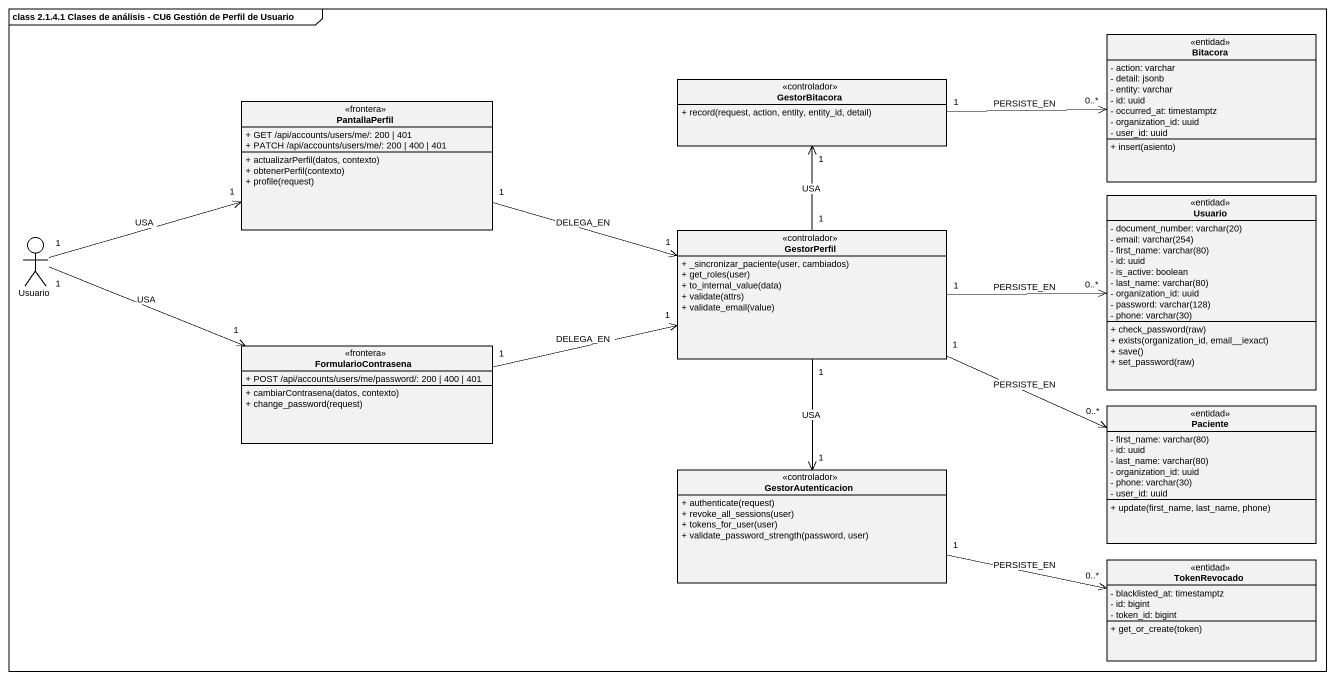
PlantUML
@startuml
mainframe class 2.1.4.1 Clases de análisis - CU6 Gestión de Perfil de Usuario
allowmixing
hide circle
hide empty members
skinparam classAttributeIconSize 0
class Bitacora <<entidad>> {
  - action: varchar
  - detail: jsonb
  - entity: varchar
  - id: uuid
  - occurred_at: timestamptz
  - organization_id: uuid
  - user_id: uuid
  + insert(asiento)
}
class PantallaPerfil <<frontera>> {
  + GET /api/accounts/users/me/: 200 | 401
  + PATCH /api/accounts/users/me/: 200 | 400 | 401
  + actualizarPerfil(datos, contexto)
  + obtenerPerfil(contexto)
  + profile(request)
}
class GestorBitacora <<controlador>> {
  + record(request, action, entity, entity_id, detail)
}
class Usuario <<entidad>> {
  {field} - document_number: varchar(20)
  {field} - email: varchar(254)
  {field} - first_name: varchar(80)
  - id: uuid
  - is_active: boolean
  {field} - last_name: varchar(80)
  - organization_id: uuid
  {field} - password: varchar(128)
  {field} - phone: varchar(30)
  + check_password(raw)
  + exists(organization_id, email__iexact)
  + save()
  + set_password(raw)
}
actor "Usuario" as Usuario_2
class GestorPerfil <<controlador>> {
  + _sincronizar_paciente(user, cambiados)
  + get_roles(user)
  + to_internal_value(data)
  + validate(attrs)
  + validate_email(value)
}
class FormularioContrasena <<frontera>> {
  + POST /api/accounts/users/me/password/: 200 | 400 | 401
  + cambiarContrasena(datos, contexto)
  + change_password(request)
}
class Paciente <<entidad>> {
  {field} - first_name: varchar(80)
  - id: uuid
  {field} - last_name: varchar(80)
  - organization_id: uuid
  {field} - phone: varchar(30)
  - user_id: uuid
  + update(first_name, last_name, phone)
}
class GestorAutenticacion <<controlador>> {
  + authenticate(request)
  + revoke_all_sessions(user)
  + tokens_for_user(user)
  + validate_password_strength(password, user)
}
class TokenRevocado <<entidad>> {
  - blacklisted_at: timestamptz
  - id: bigint
  - token_id: bigint
  + get_or_create(token)
}
PantallaPerfil "1" -right-> "1" GestorPerfil : DELEGA_EN
GestorBitacora "1" -right-> "0..*" Bitacora : PERSISTE_EN
Usuario_2 "1" -right-> "1" PantallaPerfil : USA
Usuario_2 "1" -right-> "1" FormularioContrasena : USA
GestorPerfil "1" -up-> "1" GestorBitacora : USA
GestorPerfil "1" -right-> "0..*" Usuario : PERSISTE_EN
GestorPerfil "1" -right-> "0..*" Paciente : PERSISTE_EN
GestorPerfil "1" --> "1" GestorAutenticacion : USA
FormularioContrasena "1" -right-> "1" GestorPerfil : DELEGA_EN
GestorAutenticacion "1" -right-> "0..*" TokenRevocado : PERSISTE_EN
@enduml
